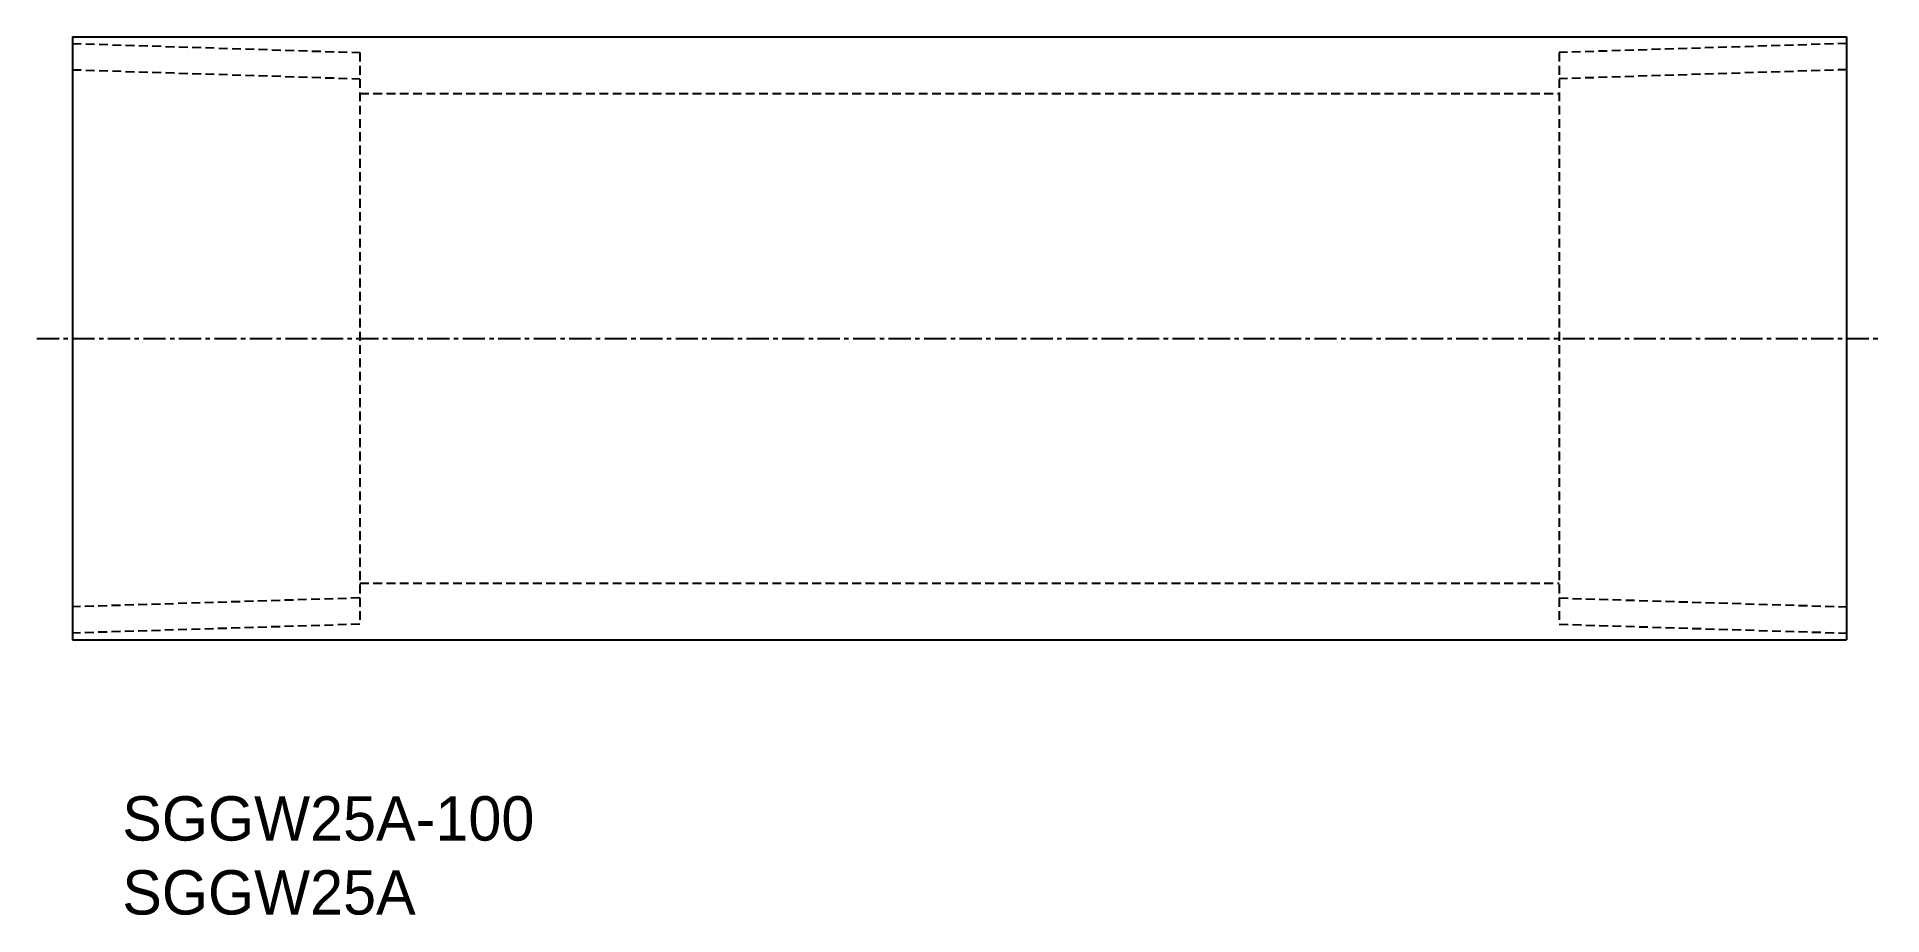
# Model space of a CAD drawing. Extents: x 51 to 155, y 157 to 206.
import ezdxf

# ---------------------------------------------------------------- set-up
doc = ezdxf.new("R2010")
doc.units = 0
doc.linetypes.add('CENTER', pattern=[2, 1.25, -0.25, 0.25, -0.25])
doc.linetypes.add('DASHED', pattern=[0.75, 0.5, -0.25])
doc.layers.get('0').update_dxf_attribs({"linetype": 'CONTINUOUS'})
doc.layers.add('CENTER', color=1, linetype='CENTER')

msp = doc.modelspace()

# ---------------------------------------------------------------- linework, layer by layer
for p, q in [((52.59, 206.47), (152.59, 206.47)), ((52.59, 206.47), (52.59, 172.47)), ((152.59, 206.47), (152.59, 172.47)), ((152.59, 206.47), (152.59, 172.47)), ((52.59, 172.47), (152.59, 172.47))]:
    msp.add_line(p, q)
at = {"color": 3, "linetype": 'DASHED'}
for p, q in [((52.59, 206.1), (68.79, 205.59)), ((152.59, 206.1), (136.39, 205.59)), ((68.79, 205.59), (68.79, 173.35)), ((136.39, 205.59), (136.39, 173.35)), ((52.59, 204.62), (68.79, 204.11)), ((152.59, 204.62), (136.39, 204.11)), ((68.79, 203.27), (136.39, 203.27)), ((68.79, 174.83), (52.59, 174.33)), ((68.79, 175.67), (136.39, 175.67)), ((136.39, 174.83), (152.59, 174.33)), ((68.79, 173.35), (52.59, 172.85)), ((136.39, 173.35), (152.59, 172.85))]:
    msp.add_line(p, q, dxfattribs=at)
at = {"layer": 'CENTER', "color": 1}
msp.add_line((50.59, 189.47), (154.59, 189.47), dxfattribs=at)

# ---------------------------------------------------------------- texts
for s, p in [('SGGW25A-100', (55.4, 161.15)), ('SGGW25A', (55.4, 156.98))]:
    msp.add_text(s, height=2.5).set_placement(p)

doc.saveas('drawing.dxf')
